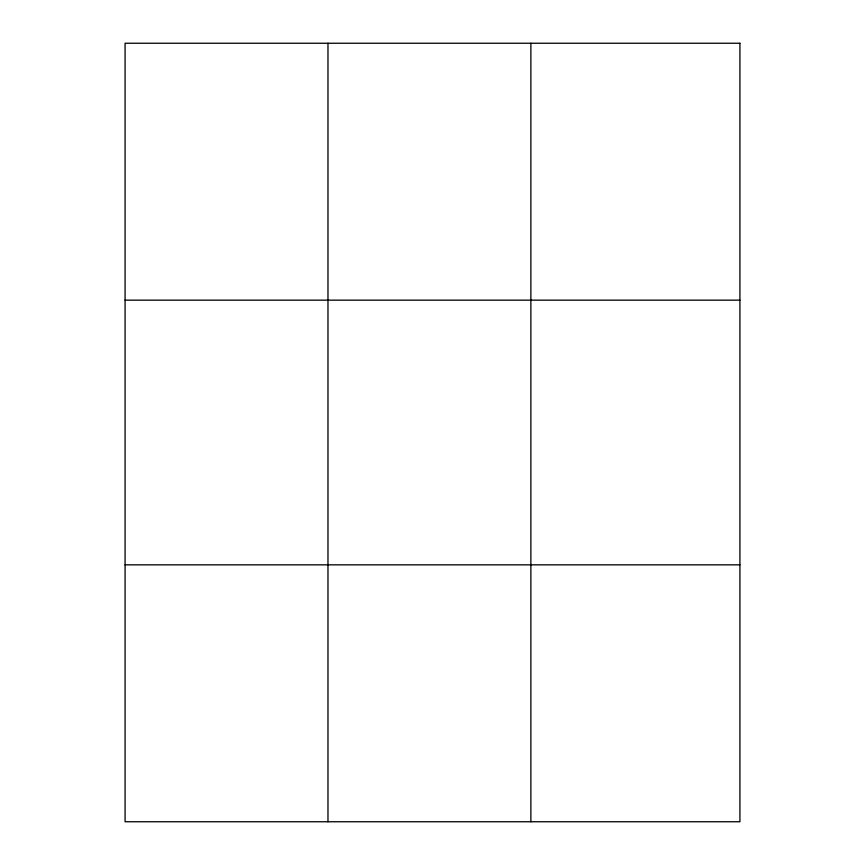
<?xml version="1.0" encoding="UTF-8"?>
<svg xmlns="http://www.w3.org/2000/svg" width="865" height="865" viewBox="0 0 865 865"><rect width="100%" height="100%" fill="white"/><g stroke="black" fill="none" stroke-linecap="round" stroke-linejoin="round"><path stroke-width="1.3" d="M327.976 43.25L327.976 821.75M530.872 43.25L530.872 821.75M125.079 300.155L739.921 300.155M125.079 564.845L739.921 564.845M739.921 43.25L739.921 821.75L125.079 821.75L125.079 43.25L739.921 43.25"/></g></svg>
